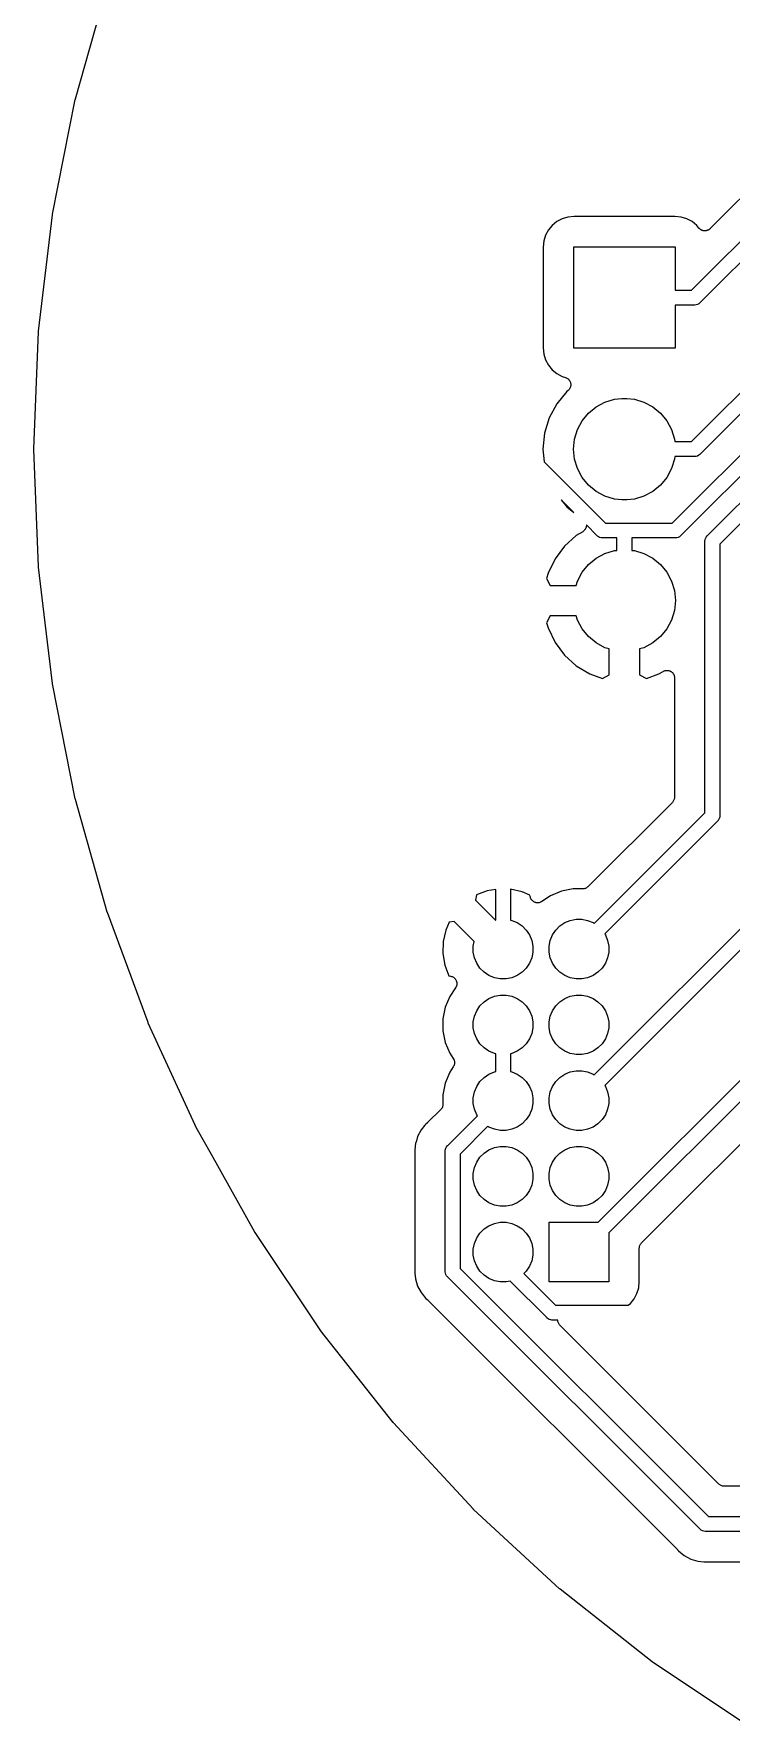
# Model space of a CAD drawing. Extents: x 123.4 to 173.6, y -130.1 to -79.9.
# Drawn here: x 123.37 to 135.05, y -126.43 to -98.04 of the extents above; entities that cross this region are included whole.
import ezdxf

# ---------------------------------------------------------------- set-up
doc = ezdxf.new("R2010")
doc.units = 0
doc.header["$MEASUREMENT"] = 0
doc.layers.add('BLACK', color=7, linetype='CONTINUOUS')

msp = doc.modelspace()

# ---------------------------------------------------------------- linework, layer by layer
at = {"layer": 'BLACK', "linetype": 'CONTINUOUS'}
for p, q in [((124.063, -99.1281), (124.596, -97.2384)), ((123.678, -101.063), (124.061, -99.1378)), ((124.061, -99.1361), (124.062, -99.1321)), ((124.061, -99.1378), (124.061, -99.1361)), ((124.062, -99.1321), (124.063, -99.1281)), ((136.046, -99.9541), (134.696, -101.304)), ((134.384, -102.335), (136.427, -100.291)), ((136.572, -100.5), (134.528, -102.544)), ((134.384, -104.875), (138.343, -100.916)), ((123.445, -103.023), (123.676, -101.073)), ((123.676, -101.072), (123.677, -101.068)), ((123.676, -101.073), (123.676, -101.072)), ((123.677, -101.068), (123.678, -101.063)), ((131.986, -101.326), (131.938, -101.415)), ((132.049, -101.249), (131.986, -101.326)), ((132.126, -101.186), (132.049, -101.249)), ((132.215, -101.138), (132.126, -101.186)), ((132.31, -101.109), (132.215, -101.138)), ((132.416, -101.099), (132.31, -101.109)), ((134.104, -101.099), (132.416, -101.099)), ((134.21, -101.109), (134.104, -101.099)), ((134.305, -101.138), (134.21, -101.109)), ((134.394, -101.186), (134.305, -101.138)), ((134.471, -101.249), (134.394, -101.186)), ((134.508, -101.295), (134.471, -101.249)), ((134.512, -101.299), (134.508, -101.295)), ((134.516, -101.303), (134.512, -101.299)), ((134.521, -101.307), (134.516, -101.303)), ((134.526, -101.312), (134.521, -101.307)), ((134.531, -101.315), (134.526, -101.312)), ((138.487, -101.125), (134.528, -105.084)), ((134.535, -101.319), (134.531, -101.315)), ((134.541, -101.322), (134.535, -101.319)), ((134.546, -101.326), (134.541, -101.322)), ((134.552, -101.328), (134.546, -101.326)), ((134.557, -101.331), (134.552, -101.328)), ((134.563, -101.333), (134.557, -101.331)), ((134.569, -101.335), (134.563, -101.333)), ((134.575, -101.337), (134.569, -101.335)), ((134.581, -101.338), (134.575, -101.337)), ((134.587, -101.339), (134.581, -101.338)), ((134.594, -101.34), (134.587, -101.339)), ((134.599, -101.34), (134.594, -101.34)), ((134.605, -101.341), (134.599, -101.34)), ((134.612, -101.34), (134.605, -101.341)), ((134.618, -101.34), (134.612, -101.34)), ((134.624, -101.339), (134.618, -101.34)), ((134.63, -101.339), (134.624, -101.339)), ((134.636, -101.337), (134.63, -101.339)), ((134.643, -101.336), (134.636, -101.337)), ((134.648, -101.334), (134.643, -101.336)), ((134.654, -101.332), (134.648, -101.334)), ((134.66, -101.329), (134.654, -101.332)), ((134.666, -101.326), (134.66, -101.329)), ((134.671, -101.323), (134.666, -101.326)), ((134.676, -101.321), (134.671, -101.323)), ((134.681, -101.316), (134.676, -101.321)), ((134.686, -101.313), (134.681, -101.316)), ((134.69, -101.309), (134.686, -101.313)), ((134.695, -101.305), (134.69, -101.309)), ((134.696, -101.304), (134.695, -101.305)), ((131.909, -101.51), (131.899, -101.616)), ((131.899, -101.616), (131.899, -103.304)), ((131.938, -101.415), (131.909, -101.51)), ((132.41, -103.31), (132.41, -101.61)), ((132.41, -101.61), (134.11, -101.61)), ((134.11, -101.61), (134.11, -102.335)), ((134.06, -106.24), (138.584, -101.716)), ((138.728, -101.925), (134.205, -106.449)), ((134.11, -102.335), (134.384, -102.335)), ((134.429, -102.585), (134.11, -102.585)), ((134.11, -102.585), (134.11, -103.31)), ((134.435, -102.586), (134.429, -102.585)), ((134.441, -102.585), (134.435, -102.586)), ((134.46, -102.583), (134.441, -102.585)), ((134.441, -102.585), (134.441, -102.585)), ((134.483, -102.576), (134.46, -102.583)), ((134.505, -102.564), (134.483, -102.576)), ((134.524, -102.549), (134.505, -102.564)), ((134.528, -102.544), (134.524, -102.549)), ((134.649, -106.451), (138.584, -102.516)), ((138.728, -102.725), (134.858, -106.596)), ((123.368, -104.995), (123.445, -103.033)), ((123.445, -103.027), (123.445, -103.023)), ((123.445, -103.031), (123.445, -103.027)), ((123.445, -103.033), (123.445, -103.031)), ((131.899, -103.304), (131.909, -103.41)), ((134.11, -103.31), (132.41, -103.31)), ((131.909, -103.41), (131.938, -103.505)), ((131.938, -103.505), (131.986, -103.594)), ((131.986, -103.594), (132.049, -103.671)), ((132.049, -103.671), (132.126, -103.734)), ((132.126, -103.734), (132.215, -103.782)), ((132.215, -103.782), (132.272, -103.799)), ((132.272, -103.799), (132.273, -103.799)), ((132.273, -103.799), (132.273, -103.799)), ((132.273, -103.799), (132.273, -103.799)), ((132.273, -103.799), (132.273, -103.799)), ((132.273, -103.799), (132.285, -103.804)), ((132.285, -103.804), (132.296, -103.809)), ((132.296, -103.809), (132.296, -103.809)), ((132.296, -103.809), (132.296, -103.809)), ((132.296, -103.809), (132.306, -103.816)), ((132.306, -103.816), (132.316, -103.823)), ((132.316, -103.823), (132.316, -103.823)), ((132.316, -103.823), (132.316, -103.823)), ((132.316, -103.823), (132.325, -103.832)), ((132.325, -103.832), (132.333, -103.841)), ((132.333, -103.841), (132.334, -103.841)), ((132.334, -103.841), (132.334, -103.841)), ((132.334, -103.841), (132.34, -103.851)), ((132.34, -103.851), (132.347, -103.861)), ((132.347, -103.861), (132.347, -103.861)), ((132.347, -103.861), (132.347, -103.862)), ((132.347, -103.862), (132.352, -103.873)), ((132.352, -103.873), (132.356, -103.884)), ((132.356, -103.884), (132.356, -103.884)), ((132.356, -103.884), (132.357, -103.885)), ((132.357, -103.885), (132.359, -103.897)), ((132.359, -103.897), (132.361, -103.908)), ((132.295, -104.035), (132.125, -104.242)), ((132.315, -104.019), (132.295, -104.035)), ((132.324, -104.01), (132.315, -104.019)), ((132.332, -104.001), (132.324, -104.01)), ((132.333, -104.001), (132.332, -104.001)), ((132.339, -103.991), (132.333, -104.001)), ((132.333, -104.001), (132.333, -104.001)), ((132.346, -103.981), (132.339, -103.991)), ((132.347, -103.98), (132.346, -103.981)), ((132.346, -103.981), (132.346, -103.981)), ((132.351, -103.969), (132.347, -103.98)), ((132.356, -103.958), (132.351, -103.969)), ((132.359, -103.946), (132.356, -103.958)), ((132.356, -103.958), (132.356, -103.958)), ((132.356, -103.958), (132.356, -103.958)), ((132.361, -103.934), (132.359, -103.946)), ((132.361, -103.908), (132.361, -103.909)), ((132.361, -103.909), (132.361, -103.909)), ((132.361, -103.909), (132.361, -103.921)), ((132.361, -103.921), (132.361, -103.933)), ((132.361, -103.933), (132.361, -103.934)), ((132.361, -103.934), (132.361, -103.934)), ((132.933, -104.211), (133.093, -104.162)), ((133.093, -104.162), (133.218, -104.15)), ((133.218, -104.15), (133.302, -104.15)), ((133.302, -104.15), (133.427, -104.162)), ((133.427, -104.162), (133.587, -104.211)), ((132.125, -104.242), (131.999, -104.478)), ((132.55, -104.525), (132.656, -104.396)), ((132.656, -104.396), (132.785, -104.29)), ((132.785, -104.29), (132.933, -104.211)), ((133.587, -104.211), (133.735, -104.29)), ((133.735, -104.29), (133.864, -104.396)), ((133.864, -104.396), (133.97, -104.525)), ((131.922, -104.734), (131.895, -105)), ((131.999, -104.478), (131.922, -104.734)), ((132.422, -104.833), (132.471, -104.673)), ((132.471, -104.673), (132.55, -104.525)), ((133.97, -104.525), (134.049, -104.673)), ((134.049, -104.673), (134.098, -104.833)), ((123.367, -105.003), (123.368, -104.999)), ((123.368, -105.005), (123.367, -105.003)), ((123.368, -104.999), (123.368, -104.995)), ((123.445, -106.967), (123.368, -105.005)), ((131.895, -105), (131.916, -105.211)), ((132.406, -105), (132.422, -104.833)), ((132.422, -105.167), (132.406, -105)), ((134.098, -104.833), (134.102, -104.875)), ((134.102, -104.875), (134.384, -104.875)), ((131.916, -105.211), (132.944, -106.24)), ((132.471, -105.327), (132.422, -105.167)), ((134.098, -105.167), (134.049, -105.327)), ((134.102, -105.125), (134.098, -105.167)), ((134.429, -105.125), (134.102, -105.125)), ((134.435, -105.126), (134.429, -105.125)), ((134.441, -105.125), (134.435, -105.126)), ((134.46, -105.123), (134.441, -105.125)), ((134.441, -105.125), (134.441, -105.125)), ((134.483, -105.116), (134.46, -105.123)), ((134.505, -105.104), (134.483, -105.116)), ((134.524, -105.089), (134.505, -105.104)), ((134.528, -105.084), (134.524, -105.089)), ((132.55, -105.475), (132.471, -105.327)), ((132.656, -105.604), (132.55, -105.475)), ((133.97, -105.475), (133.864, -105.604)), ((134.049, -105.327), (133.97, -105.475)), ((132.412, -106.061), (132.199, -105.848)), ((132.199, -105.848), (132.295, -105.965)), ((132.785, -105.71), (132.656, -105.604)), ((132.933, -105.789), (132.785, -105.71)), ((133.093, -105.838), (132.933, -105.789)), ((133.218, -105.85), (133.093, -105.838)), ((133.302, -105.85), (133.218, -105.85)), ((133.427, -105.838), (133.302, -105.85)), ((133.587, -105.789), (133.427, -105.838)), ((133.735, -105.71), (133.587, -105.789)), ((133.864, -105.604), (133.735, -105.71)), ((132.295, -105.965), (132.412, -106.061)), ((132.454, -106.448), (132.257, -106.626)), ((132.561, -106.384), (132.454, -106.448)), ((132.568, -106.379), (132.561, -106.384)), ((132.576, -106.374), (132.568, -106.379)), ((132.578, -106.372), (132.576, -106.374)), ((132.58, -106.37), (132.578, -106.372)), ((132.587, -106.363), (132.58, -106.37)), ((132.593, -106.356), (132.587, -106.363)), ((132.595, -106.354), (132.593, -106.356)), ((132.597, -106.351), (132.595, -106.354)), ((132.602, -106.343), (132.597, -106.351)), ((132.607, -106.336), (132.602, -106.343)), ((132.608, -106.333), (132.607, -106.336)), ((132.61, -106.33), (132.608, -106.333)), ((132.613, -106.321), (132.61, -106.33)), ((132.617, -106.313), (132.613, -106.321)), ((132.619, -106.307), (132.617, -106.31)), ((132.617, -106.31), (132.617, -106.313)), ((132.62, -106.298), (132.619, -106.307)), ((132.622, -106.289), (132.62, -106.298)), ((132.8, -106.449), (132.622, -106.271)), ((132.622, -106.271), (132.622, -106.273)), ((132.622, -106.273), (132.622, -106.282)), ((132.622, -106.282), (132.622, -106.286)), ((132.622, -106.286), (132.622, -106.289)), ((132.804, -106.454), (132.8, -106.449)), ((132.944, -106.24), (133.254, -106.24)), ((133.254, -106.24), (133.26, -106.239)), ((133.26, -106.239), (133.266, -106.24)), ((133.266, -106.24), (134.06, -106.24)), ((134.205, -106.449), (134.201, -106.454)), ((134.644, -106.455), (134.649, -106.451)), ((132.257, -106.626), (132.098, -106.839)), ((132.809, -106.457), (132.804, -106.454)), ((132.819, -106.466), (132.809, -106.457)), ((132.809, -106.457), (132.809, -106.457)), ((132.823, -106.469), (132.819, -106.466)), ((132.845, -106.481), (132.823, -106.469)), ((132.868, -106.488), (132.845, -106.481)), ((132.887, -106.49), (132.868, -106.488)), ((132.893, -106.49), (132.887, -106.49)), ((132.887, -106.49), (132.887, -106.49)), ((132.899, -106.49), (132.893, -106.49)), ((133.135, -106.49), (132.899, -106.49)), ((132.933, -106.751), (133.093, -106.702)), ((133.093, -106.702), (133.135, -106.698)), ((133.135, -106.698), (133.135, -106.49)), ((134.106, -106.49), (133.385, -106.49)), ((133.385, -106.49), (133.385, -106.698)), ((133.385, -106.698), (133.427, -106.702)), ((133.427, -106.702), (133.587, -106.751)), ((134.112, -106.49), (134.106, -106.49)), ((134.118, -106.49), (134.112, -106.49)), ((134.137, -106.488), (134.118, -106.49)), ((134.118, -106.49), (134.118, -106.49)), ((134.16, -106.481), (134.137, -106.488)), ((134.182, -106.469), (134.16, -106.481)), ((134.201, -106.454), (134.182, -106.469)), ((134.607, -106.544), (134.608, -106.538)), ((134.608, -106.55), (134.607, -106.544)), ((134.608, -106.538), (134.61, -106.519)), ((134.608, -106.538), (134.608, -106.538)), ((134.608, -111.095), (134.608, -106.55)), ((134.61, -106.519), (134.617, -106.496)), ((134.617, -106.496), (134.628, -106.474)), ((134.628, -106.474), (134.644, -106.455)), ((134.858, -106.596), (134.858, -111.141)), ((123.445, -106.971), (123.445, -106.967)), ((123.445, -106.975), (123.445, -106.971)), ((123.445, -106.977), (123.445, -106.975)), ((123.556, -107.912), (123.445, -106.977)), ((132.098, -106.839), (131.982, -107.082)), ((132.55, -107.065), (132.656, -106.936)), ((132.656, -106.936), (132.785, -106.83)), ((132.785, -106.83), (132.933, -106.751)), ((133.587, -106.751), (133.735, -106.83)), ((133.735, -106.83), (133.864, -106.936)), ((133.864, -106.936), (133.97, -107.065)), ((131.982, -107.082), (131.955, -107.17)), ((131.955, -107.17), (132.016, -107.286)), ((132.016, -107.286), (132.449, -107.286)), ((132.449, -107.286), (132.471, -107.213)), ((132.471, -107.213), (132.55, -107.065)), ((133.97, -107.065), (134.049, -107.213)), ((134.049, -107.213), (134.098, -107.373)), ((134.098, -107.373), (134.114, -107.54)), ((134.114, -107.54), (134.098, -107.707)), ((132.016, -107.794), (131.955, -107.91)), ((132.449, -107.794), (132.016, -107.794)), ((132.471, -107.867), (132.449, -107.794)), ((132.55, -108.015), (132.471, -107.867)), ((134.049, -107.867), (133.97, -108.015)), ((134.098, -107.707), (134.049, -107.867)), ((123.676, -108.927), (123.556, -107.912)), ((131.955, -107.91), (131.982, -107.998)), ((131.982, -107.998), (132.098, -108.241)), ((132.656, -108.144), (132.55, -108.015)), ((132.785, -108.25), (132.656, -108.144)), ((133.864, -108.144), (133.735, -108.25)), ((133.97, -108.015), (133.864, -108.144)), ((132.098, -108.241), (132.257, -108.454)), ((132.933, -108.329), (132.785, -108.25)), ((133.006, -108.351), (132.933, -108.329)), ((133.006, -108.784), (133.006, -108.351)), ((133.587, -108.329), (133.514, -108.351)), ((133.514, -108.351), (133.514, -108.784)), ((133.735, -108.25), (133.587, -108.329)), ((132.257, -108.454), (132.454, -108.632)), ((132.454, -108.632), (132.683, -108.769)), ((133.909, -108.726), (133.917, -108.722)), ((133.917, -108.722), (133.925, -108.718)), ((133.925, -108.718), (133.929, -108.717)), ((133.929, -108.717), (133.932, -108.715)), ((133.932, -108.715), (133.941, -108.713)), ((133.941, -108.713), (133.949, -108.711)), ((133.949, -108.711), (133.953, -108.71)), ((133.953, -108.71), (133.956, -108.71)), ((133.956, -108.71), (133.965, -108.709)), ((133.965, -108.709), (133.974, -108.709)), ((133.974, -108.709), (133.977, -108.709)), ((133.977, -108.709), (133.981, -108.709)), ((133.981, -108.709), (133.99, -108.71)), ((133.99, -108.71), (133.998, -108.711)), ((133.998, -108.711), (134.002, -108.712)), ((134.002, -108.712), (134.005, -108.713)), ((134.005, -108.713), (134.014, -108.716)), ((134.014, -108.716), (134.022, -108.718)), ((134.022, -108.718), (134.025, -108.72)), ((134.025, -108.72), (134.029, -108.721)), ((134.029, -108.721), (134.036, -108.726)), ((123.677, -108.931), (123.676, -108.927)), ((123.677, -108.935), (123.677, -108.931)), ((123.678, -108.937), (123.677, -108.935)), ((124.061, -110.862), (123.678, -108.937)), ((132.683, -108.769), (132.893, -108.843)), ((132.893, -108.843), (133.006, -108.784)), ((133.514, -108.784), (133.627, -108.843)), ((133.627, -108.843), (133.837, -108.769)), ((133.837, -108.769), (133.908, -108.726)), ((133.908, -108.726), (133.909, -108.726)), ((134.036, -108.726), (134.044, -108.73)), ((134.044, -108.73), (134.047, -108.733)), ((134.047, -108.733), (134.05, -108.734)), ((134.05, -108.734), (134.056, -108.74)), ((134.056, -108.74), (134.063, -108.746)), ((134.063, -108.746), (134.065, -108.749)), ((134.065, -108.749), (134.068, -108.751)), ((134.068, -108.751), (134.073, -108.758)), ((134.073, -108.758), (134.079, -108.765)), ((134.079, -108.765), (134.08, -108.768)), ((134.08, -108.768), (134.082, -108.771)), ((134.082, -108.771), (134.086, -108.779)), ((134.086, -108.779), (134.09, -108.787)), ((134.09, -108.787), (134.091, -108.791)), ((134.091, -108.791), (134.093, -108.794)), ((134.093, -108.794), (134.095, -108.802)), ((134.095, -108.802), (134.097, -108.811)), ((134.097, -108.811), (134.098, -108.814)), ((134.098, -108.814), (134.099, -108.818)), ((134.099, -108.818), (134.099, -108.827)), ((134.099, -108.827), (134.1, -108.836)), ((134.1, -108.836), (134.1, -110.832)), ((124.062, -110.866), (124.061, -110.862)), ((124.063, -110.87), (124.062, -110.866)), ((124.063, -110.872), (124.063, -110.87)), ((124.596, -112.762), (124.063, -110.872)), ((134.063, -110.922), (132.648, -112.337)), ((134.07, -110.913), (134.063, -110.922)), ((134.078, -110.904), (134.07, -110.913)), ((134.084, -110.893), (134.078, -110.903)), ((134.078, -110.903), (134.078, -110.903)), ((134.078, -110.903), (134.078, -110.904)), ((134.09, -110.882), (134.084, -110.893)), ((134.094, -110.87), (134.09, -110.881)), ((134.09, -110.881), (134.09, -110.882)), ((134.09, -110.882), (134.09, -110.882)), ((134.097, -110.859), (134.094, -110.87)), ((134.099, -110.846), (134.097, -110.857)), ((134.097, -110.857), (134.097, -110.858)), ((134.097, -110.858), (134.097, -110.859)), ((134.1, -110.834), (134.099, -110.846)), ((134.1, -110.832), (134.1, -110.833)), ((134.1, -110.833), (134.1, -110.833)), ((134.1, -110.833), (134.1, -110.833)), ((134.1, -110.833), (134.1, -110.834)), ((132.753, -112.951), (134.608, -111.095)), ((134.817, -111.24), (132.929, -113.127)), ((134.822, -111.236), (134.817, -111.24)), ((134.829, -111.227), (134.822, -111.236)), ((134.837, -111.217), (134.829, -111.227)), ((134.849, -111.195), (134.837, -111.217)), ((134.856, -111.172), (134.849, -111.195)), ((134.858, -111.153), (134.856, -111.172)), ((134.858, -111.141), (134.859, -111.147)), ((134.859, -111.147), (134.858, -111.153)), ((134.858, -111.153), (134.858, -111.153)), ((132.753, -115.491), (136.719, -111.524)), ((136.928, -111.668), (132.929, -115.667)), ((130.959, -112.405), (130.779, -112.475)), ((131.103, -112.381), (130.959, -112.405)), ((131.103, -112.897), (131.103, -112.381)), ((131.547, -112.421), (131.353, -112.377)), ((131.353, -112.377), (131.353, -112.377)), ((131.353, -112.377), (131.353, -112.897)), ((132.204, -112.413), (132.021, -112.489)), ((132.399, -112.374), (132.204, -112.413)), ((132.558, -112.374), (132.399, -112.374)), ((132.57, -112.373), (132.558, -112.374)), ((132.582, -112.372), (132.57, -112.373)), ((132.583, -112.372), (132.582, -112.372)), ((132.582, -112.372), (132.582, -112.372)), ((132.594, -112.368), (132.583, -112.372)), ((132.605, -112.365), (132.594, -112.368)), ((132.606, -112.365), (132.605, -112.365)), ((132.607, -112.364), (132.606, -112.365)), ((132.617, -112.359), (132.607, -112.364)), ((132.627, -112.354), (132.617, -112.359)), ((132.628, -112.353), (132.627, -112.354)), ((132.638, -112.345), (132.628, -112.353)), ((132.628, -112.353), (132.628, -112.353)), ((132.647, -112.338), (132.638, -112.345)), ((132.648, -112.337), (132.647, -112.338)), ((132.648, -112.337), (132.648, -112.337)), ((132.648, -112.337), (132.648, -112.337)), ((132.648, -112.337), (132.648, -112.337)), ((130.779, -112.475), (130.765, -112.56)), ((130.765, -112.56), (131.102, -112.897)), ((131.677, -112.479), (131.547, -112.421)), ((131.681, -112.5), (131.677, -112.479)), ((131.681, -112.502), (131.681, -112.5)), ((131.681, -112.503), (131.681, -112.502)), ((131.684, -112.514), (131.681, -112.503)), ((131.687, -112.524), (131.684, -112.514)), ((131.688, -112.525), (131.687, -112.524)), ((131.688, -112.527), (131.688, -112.525)), ((131.693, -112.537), (131.688, -112.527)), ((131.698, -112.546), (131.693, -112.537)), ((131.699, -112.548), (131.698, -112.546)), ((131.7, -112.549), (131.699, -112.548)), ((131.707, -112.557), (131.7, -112.549)), ((131.713, -112.566), (131.707, -112.557)), ((131.714, -112.567), (131.713, -112.566)), ((131.716, -112.568), (131.714, -112.567)), ((131.724, -112.575), (131.716, -112.568)), ((131.732, -112.582), (131.724, -112.575)), ((131.733, -112.583), (131.732, -112.582)), ((131.735, -112.584), (131.733, -112.583)), ((131.744, -112.589), (131.735, -112.584)), ((131.753, -112.595), (131.744, -112.589)), ((131.755, -112.595), (131.753, -112.595)), ((131.756, -112.596), (131.755, -112.595)), ((131.766, -112.599), (131.756, -112.596)), ((131.777, -112.603), (131.766, -112.599)), ((131.778, -112.603), (131.777, -112.603)), ((131.78, -112.604), (131.778, -112.603)), ((131.791, -112.605), (131.78, -112.604)), ((131.801, -112.606), (131.791, -112.605)), ((131.803, -112.606), (131.801, -112.606)), ((131.805, -112.606), (131.803, -112.606)), ((131.815, -112.605), (131.805, -112.606)), ((131.826, -112.605), (131.815, -112.605)), ((131.828, -112.604), (131.826, -112.605)), ((131.829, -112.604), (131.828, -112.604)), ((131.84, -112.601), (131.829, -112.604)), ((131.85, -112.599), (131.84, -112.601)), ((131.851, -112.598), (131.85, -112.599)), ((131.853, -112.597), (131.851, -112.598)), ((131.863, -112.592), (131.853, -112.597)), ((131.872, -112.588), (131.863, -112.592)), ((131.874, -112.587), (131.872, -112.588)), ((131.875, -112.586), (131.874, -112.587)), ((131.877, -112.585), (131.875, -112.586)), ((132.021, -112.489), (131.877, -112.585)), ((132.821, -117.962), (138.091, -112.693)), ((124.598, -112.765), (124.596, -112.762)), ((124.599, -112.769), (124.598, -112.765)), ((124.599, -112.771), (124.599, -112.769)), ((125.279, -114.613), (124.599, -112.771)), ((130.325, -112.933), (130.267, -113.063)), ((130.406, -112.919), (130.325, -112.933)), ((130.743, -113.256), (130.406, -112.919)), ((131.102, -112.897), (131.103, -112.897)), ((131.353, -112.897), (131.374, -112.901)), ((131.374, -112.901), (131.465, -112.939)), ((131.465, -112.939), (131.547, -112.994)), ((132.179, -112.994), (132.261, -112.939)), ((132.261, -112.939), (132.352, -112.901)), ((132.352, -112.901), (132.449, -112.882)), ((132.449, -112.882), (132.547, -112.882)), ((132.547, -112.882), (132.644, -112.901)), ((132.644, -112.901), (132.735, -112.939)), ((132.735, -112.939), (132.753, -112.951)), ((138.3, -112.837), (132.998, -118.139)), ((130.223, -113.257), (130.218, -113.455)), ((130.267, -113.063), (130.223, -113.257)), ((130.728, -113.333), (130.743, -113.256)), ((131.547, -112.994), (131.616, -113.063)), ((131.616, -113.063), (131.671, -113.145)), ((131.671, -113.145), (131.709, -113.236)), ((131.709, -113.236), (131.728, -113.333)), ((131.998, -113.333), (132.017, -113.236)), ((132.017, -113.236), (132.055, -113.145)), ((132.055, -113.145), (132.11, -113.063)), ((132.11, -113.063), (132.179, -112.994)), ((132.929, -113.127), (132.941, -113.145)), ((132.941, -113.145), (132.979, -113.236)), ((132.979, -113.236), (132.998, -113.333)), ((133.917, -117.938), (138.637, -113.218)), ((130.218, -113.455), (130.251, -113.651)), ((130.728, -113.431), (130.728, -113.333)), ((130.747, -113.528), (130.728, -113.431)), ((130.785, -113.619), (130.747, -113.528)), ((131.709, -113.528), (131.671, -113.619)), ((131.728, -113.431), (131.709, -113.528)), ((131.728, -113.333), (131.728, -113.431)), ((131.998, -113.431), (131.998, -113.333)), ((132.017, -113.528), (131.998, -113.431)), ((132.055, -113.619), (132.017, -113.528)), ((132.979, -113.528), (132.941, -113.619)), ((132.998, -113.431), (132.979, -113.528)), ((132.998, -113.333), (132.998, -113.431)), ((130.251, -113.651), (130.321, -113.831)), ((130.321, -113.831), (130.346, -113.835)), ((130.84, -113.701), (130.785, -113.619)), ((130.909, -113.77), (130.84, -113.701)), ((130.991, -113.825), (130.909, -113.77)), ((131.082, -113.863), (130.991, -113.825)), ((131.465, -113.825), (131.374, -113.863)), ((131.547, -113.77), (131.465, -113.825)), ((131.616, -113.701), (131.547, -113.77)), ((131.671, -113.619), (131.616, -113.701)), ((132.11, -113.701), (132.055, -113.619)), ((132.179, -113.77), (132.11, -113.701)), ((132.261, -113.825), (132.179, -113.77)), ((132.352, -113.863), (132.261, -113.825)), ((132.735, -113.825), (132.644, -113.863)), ((132.817, -113.77), (132.735, -113.825)), ((132.886, -113.701), (132.817, -113.77)), ((132.941, -113.619), (132.886, -113.701)), ((130.431, -114.031), (130.335, -114.175)), ((130.346, -113.835), (130.348, -113.835)), ((130.348, -113.835), (130.349, -113.836)), ((130.349, -113.836), (130.351, -113.836)), ((130.351, -113.836), (130.361, -113.839)), ((130.361, -113.839), (130.372, -113.842)), ((130.372, -113.842), (130.373, -113.843)), ((130.373, -113.843), (130.375, -113.843)), ((130.375, -113.843), (130.384, -113.848)), ((130.384, -113.848), (130.394, -113.853)), ((130.394, -113.853), (130.395, -113.854)), ((130.395, -113.854), (130.397, -113.855)), ((130.397, -113.855), (130.405, -113.862)), ((130.405, -113.862), (130.413, -113.868)), ((130.413, -113.868), (130.414, -113.87)), ((130.414, -113.87), (130.416, -113.871)), ((130.416, -113.871), (130.422, -113.879)), ((130.422, -113.879), (130.429, -113.887)), ((130.429, -113.887), (130.43, -113.889)), ((130.43, -113.889), (130.431, -113.89)), ((130.431, -113.89), (130.436, -113.899)), ((130.432, -114.029), (130.431, -114.031)), ((130.433, -114.028), (130.432, -114.029)), ((130.438, -114.018), (130.433, -114.028)), ((130.436, -113.899), (130.441, -113.909)), ((130.443, -114.009), (130.438, -114.018)), ((130.441, -113.909), (130.442, -113.91)), ((130.442, -113.91), (130.443, -113.912)), ((130.443, -113.912), (130.446, -113.922)), ((130.444, -114.005), (130.443, -114.007)), ((130.443, -114.007), (130.443, -114.009)), ((130.447, -113.995), (130.444, -114.005)), ((130.446, -113.922), (130.449, -113.932)), ((130.45, -113.985), (130.447, -113.995)), ((130.449, -113.932), (130.449, -113.934)), ((130.449, -113.934), (130.45, -113.936)), ((130.45, -113.936), (130.451, -113.946)), ((130.451, -113.971), (130.45, -113.982)), ((130.45, -113.982), (130.45, -113.983)), ((130.45, -113.983), (130.45, -113.985)), ((130.451, -113.946), (130.452, -113.957)), ((130.452, -113.96), (130.451, -113.971)), ((130.452, -113.957), (130.452, -113.959)), ((130.452, -113.959), (130.452, -113.96)), ((131.179, -113.882), (131.082, -113.863)), ((131.277, -113.882), (131.179, -113.882)), ((131.374, -113.863), (131.277, -113.882)), ((132.449, -113.882), (132.352, -113.863)), ((132.547, -113.882), (132.449, -113.882)), ((132.644, -113.863), (132.547, -113.882)), ((130.259, -114.358), (130.22, -114.553)), ((130.335, -114.175), (130.259, -114.358)), ((130.785, -114.415), (130.84, -114.333)), ((130.84, -114.333), (130.909, -114.264)), ((130.909, -114.264), (130.991, -114.209)), ((130.991, -114.209), (131.082, -114.171)), ((131.082, -114.171), (131.179, -114.152)), ((131.179, -114.152), (131.277, -114.152)), ((131.277, -114.152), (131.374, -114.171)), ((131.374, -114.171), (131.465, -114.209)), ((131.465, -114.209), (131.547, -114.264)), ((131.547, -114.264), (131.616, -114.333)), ((131.616, -114.333), (131.671, -114.415)), ((132.055, -114.415), (132.11, -114.333)), ((132.11, -114.333), (132.179, -114.264)), ((132.179, -114.264), (132.261, -114.209)), ((132.261, -114.209), (132.352, -114.171)), ((132.352, -114.171), (132.449, -114.152)), ((132.449, -114.152), (132.547, -114.152)), ((132.547, -114.152), (132.644, -114.171)), ((132.644, -114.171), (132.735, -114.209)), ((132.735, -114.209), (132.817, -114.264)), ((132.817, -114.264), (132.886, -114.333)), ((132.886, -114.333), (132.941, -114.415)), ((125.281, -114.617), (125.279, -114.613)), ((125.282, -114.621), (125.281, -114.617)), ((125.283, -114.622), (125.282, -114.621)), ((126.105, -116.405), (125.283, -114.622)), ((130.22, -114.553), (130.22, -114.751)), ((130.728, -114.603), (130.747, -114.506)), ((130.728, -114.701), (130.728, -114.603)), ((130.747, -114.506), (130.785, -114.415)), ((131.671, -114.415), (131.709, -114.506)), ((131.709, -114.506), (131.728, -114.603)), ((131.728, -114.603), (131.728, -114.701)), ((131.998, -114.603), (132.017, -114.506)), ((131.998, -114.701), (131.998, -114.603)), ((132.017, -114.506), (132.055, -114.415)), ((132.941, -114.415), (132.979, -114.506)), ((132.979, -114.506), (132.998, -114.603)), ((132.998, -114.603), (132.998, -114.701)), ((130.22, -114.751), (130.259, -114.946)), ((130.259, -114.946), (130.335, -115.129)), ((130.747, -114.798), (130.728, -114.701)), ((130.785, -114.889), (130.747, -114.798)), ((130.84, -114.971), (130.785, -114.889)), ((131.671, -114.889), (131.616, -114.971)), ((131.709, -114.798), (131.671, -114.889)), ((131.728, -114.701), (131.709, -114.798)), ((132.017, -114.798), (131.998, -114.701)), ((132.055, -114.889), (132.017, -114.798)), ((132.11, -114.971), (132.055, -114.889)), ((132.941, -114.889), (132.886, -114.971)), ((132.979, -114.798), (132.941, -114.889)), ((132.998, -114.701), (132.979, -114.798)), ((130.335, -115.129), (130.393, -115.216)), ((130.393, -115.216), (130.393, -115.217)), ((130.393, -115.217), (130.393, -115.217)), ((130.393, -115.217), (130.393, -115.217)), ((130.393, -115.217), (130.394, -115.218)), ((130.394, -115.218), (130.399, -115.229)), ((130.399, -115.229), (130.405, -115.239)), ((130.405, -115.239), (130.405, -115.239)), ((130.405, -115.239), (130.405, -115.24)), ((130.405, -115.24), (130.409, -115.251)), ((130.409, -115.251), (130.412, -115.263)), ((130.909, -115.04), (130.84, -114.971)), ((130.991, -115.095), (130.909, -115.04)), ((131.082, -115.133), (130.991, -115.095)), ((131.103, -115.137), (131.082, -115.133)), ((131.103, -115.437), (131.103, -115.137)), ((131.374, -115.133), (131.353, -115.137)), ((131.353, -115.137), (131.353, -115.437)), ((131.465, -115.095), (131.374, -115.133)), ((131.547, -115.04), (131.465, -115.095)), ((131.616, -114.971), (131.547, -115.04)), ((132.179, -115.04), (132.11, -114.971)), ((132.261, -115.095), (132.179, -115.04)), ((132.352, -115.133), (132.261, -115.095)), ((132.449, -115.152), (132.352, -115.133)), ((132.547, -115.152), (132.449, -115.152)), ((132.644, -115.133), (132.547, -115.152)), ((132.735, -115.095), (132.644, -115.133)), ((132.817, -115.04), (132.735, -115.095)), ((132.886, -114.971), (132.817, -115.04)), ((130.335, -115.445), (130.259, -115.628)), ((130.393, -115.358), (130.335, -115.445)), ((130.398, -115.347), (130.393, -115.358)), ((130.404, -115.337), (130.398, -115.347)), ((130.405, -115.336), (130.404, -115.336)), ((130.404, -115.336), (130.404, -115.337)), ((130.408, -115.324), (130.405, -115.336)), ((130.412, -115.313), (130.408, -115.324)), ((130.412, -115.263), (130.412, -115.263)), ((130.412, -115.263), (130.412, -115.264)), ((130.412, -115.264), (130.413, -115.276)), ((130.413, -115.3), (130.412, -115.312)), ((130.412, -115.312), (130.412, -115.313)), ((130.412, -115.313), (130.412, -115.313)), ((130.413, -115.276), (130.414, -115.287)), ((130.414, -115.288), (130.413, -115.3)), ((130.414, -115.287), (130.414, -115.288)), ((130.414, -115.288), (130.414, -115.288)), ((130.84, -115.603), (130.909, -115.534)), ((130.909, -115.534), (130.991, -115.479)), ((130.991, -115.479), (131.082, -115.441)), ((131.082, -115.441), (131.103, -115.437)), ((131.353, -115.437), (131.374, -115.441)), ((131.374, -115.441), (131.465, -115.479)), ((131.465, -115.479), (131.547, -115.534)), ((131.547, -115.534), (131.616, -115.603)), ((132.11, -115.603), (132.179, -115.534)), ((132.179, -115.534), (132.261, -115.479)), ((132.261, -115.479), (132.352, -115.441)), ((132.352, -115.441), (132.449, -115.422)), ((132.449, -115.422), (132.547, -115.422)), ((132.547, -115.422), (132.644, -115.441)), ((132.644, -115.441), (132.735, -115.479)), ((132.735, -115.479), (132.753, -115.491)), ((130.259, -115.628), (130.22, -115.823)), ((130.728, -115.873), (130.747, -115.776)), ((130.747, -115.776), (130.785, -115.685)), ((130.785, -115.685), (130.84, -115.603)), ((131.616, -115.603), (131.671, -115.685)), ((131.671, -115.685), (131.709, -115.776)), ((131.709, -115.776), (131.728, -115.873)), ((131.998, -115.873), (132.017, -115.776)), ((132.017, -115.776), (132.055, -115.685)), ((132.055, -115.685), (132.11, -115.603)), ((132.929, -115.667), (132.941, -115.685)), ((132.941, -115.685), (132.979, -115.776)), ((132.979, -115.776), (132.998, -115.873)), ((130.183, -116.072), (129.963, -116.292)), ((130.19, -116.063), (130.183, -116.072)), ((130.198, -116.054), (130.19, -116.063)), ((130.199, -116.053), (130.198, -116.053)), ((130.198, -116.053), (130.198, -116.054)), ((130.204, -116.043), (130.199, -116.053)), ((130.21, -116.032), (130.204, -116.043)), ((130.214, -116.02), (130.21, -116.031)), ((130.21, -116.031), (130.21, -116.032)), ((130.21, -116.032), (130.21, -116.032)), ((130.217, -116.009), (130.214, -116.02)), ((130.219, -115.996), (130.217, -116.007)), ((130.217, -116.007), (130.217, -116.008)), ((130.217, -116.008), (130.217, -116.009)), ((130.22, -115.984), (130.219, -115.996)), ((130.22, -115.823), (130.22, -115.982)), ((130.22, -115.982), (130.22, -115.983)), ((130.22, -115.983), (130.22, -115.983)), ((130.22, -115.983), (130.22, -115.983)), ((130.22, -115.983), (130.22, -115.984)), ((130.728, -115.971), (130.728, -115.873)), ((130.747, -116.068), (130.728, -115.971)), ((130.785, -116.159), (130.747, -116.068)), ((131.709, -116.068), (131.671, -116.159)), ((131.728, -115.971), (131.709, -116.068)), ((131.728, -115.873), (131.728, -115.971)), ((131.998, -115.971), (131.998, -115.873)), ((132.017, -116.068), (131.998, -115.971)), ((132.055, -116.159), (132.017, -116.068)), ((132.979, -116.068), (132.941, -116.159)), ((132.998, -115.971), (132.979, -116.068)), ((132.998, -115.873), (132.998, -115.971)), ((129.918, -116.336), (129.855, -116.413)), ((129.934, -116.316), (129.918, -116.336)), ((129.918, -116.336), (129.918, -116.336)), ((129.953, -116.3), (129.934, -116.316)), ((129.957, -116.297), (129.953, -116.3)), ((129.961, -116.293), (129.957, -116.297)), ((129.963, -116.292), (129.961, -116.293)), ((130.3, -116.673), (130.797, -116.177)), ((130.973, -116.353), (130.509, -116.818)), ((130.797, -116.177), (130.785, -116.159)), ((130.991, -116.365), (130.973, -116.353)), ((131.082, -116.403), (130.991, -116.365)), ((131.465, -116.365), (131.374, -116.403)), ((131.547, -116.31), (131.465, -116.365)), ((131.616, -116.241), (131.547, -116.31)), ((131.671, -116.159), (131.616, -116.241)), ((132.11, -116.241), (132.055, -116.159)), ((132.179, -116.31), (132.11, -116.241)), ((132.261, -116.365), (132.179, -116.31)), ((132.352, -116.403), (132.261, -116.365)), ((132.735, -116.365), (132.644, -116.403)), ((132.817, -116.31), (132.735, -116.365)), ((132.886, -116.241), (132.817, -116.31)), ((132.941, -116.159), (132.886, -116.241)), ((126.107, -116.409), (126.105, -116.405)), ((126.108, -116.413), (126.107, -116.409)), ((126.109, -116.414), (126.108, -116.413)), ((126.341, -116.828), (126.109, -116.414)), ((129.76, -116.642), (129.756, -116.683)), ((129.775, -116.594), (129.76, -116.642)), ((129.796, -116.523), (129.775, -116.594)), ((129.775, -116.594), (129.775, -116.594)), ((129.855, -116.413), (129.796, -116.523)), ((130.295, -116.677), (130.3, -116.673)), ((131.179, -116.422), (131.082, -116.403)), ((131.277, -116.422), (131.179, -116.422)), ((131.374, -116.403), (131.277, -116.422)), ((132.449, -116.422), (132.352, -116.403)), ((132.547, -116.422), (132.449, -116.422)), ((132.644, -116.403), (132.547, -116.422)), ((127.068, -118.127), (126.341, -116.828)), ((129.756, -116.683), (129.748, -116.766)), ((129.748, -116.766), (129.75, -116.791)), ((129.75, -116.791), (129.75, -116.793)), ((129.75, -116.793), (129.75, -116.798)), ((129.75, -116.798), (129.751, -116.803)), ((129.751, -116.803), (129.751, -118.751)), ((130.258, -116.766), (130.259, -116.755)), ((130.259, -116.772), (130.258, -116.766)), ((130.259, -116.755), (130.261, -116.742)), ((130.259, -118.782), (130.259, -116.772)), ((130.261, -116.742), (130.262, -116.736)), ((130.262, -116.736), (130.268, -116.718)), ((130.268, -116.718), (130.279, -116.696)), ((130.279, -116.696), (130.291, -116.682)), ((130.291, -116.682), (130.295, -116.677)), ((130.291, -116.682), (130.291, -116.682)), ((130.509, -116.818), (130.509, -118.736)), ((130.747, -117.046), (130.785, -116.955)), ((130.785, -116.955), (130.84, -116.873)), ((130.84, -116.873), (130.909, -116.804)), ((130.909, -116.804), (130.991, -116.749)), ((130.991, -116.749), (131.082, -116.711)), ((131.082, -116.711), (131.179, -116.692)), ((131.179, -116.692), (131.277, -116.692)), ((131.277, -116.692), (131.374, -116.711)), ((131.374, -116.711), (131.465, -116.749)), ((131.465, -116.749), (131.547, -116.804)), ((131.547, -116.804), (131.616, -116.873)), ((131.616, -116.873), (131.671, -116.955)), ((131.671, -116.955), (131.709, -117.046)), ((132.017, -117.046), (132.055, -116.955)), ((132.055, -116.955), (132.11, -116.873)), ((132.11, -116.873), (132.179, -116.804)), ((132.179, -116.804), (132.261, -116.749)), ((132.261, -116.749), (132.352, -116.711)), ((132.352, -116.711), (132.449, -116.692)), ((132.449, -116.692), (132.547, -116.692)), ((132.547, -116.692), (132.644, -116.711)), ((132.644, -116.711), (132.735, -116.749)), ((132.735, -116.749), (132.817, -116.804)), ((132.817, -116.804), (132.886, -116.873)), ((132.886, -116.873), (132.941, -116.955)), ((132.941, -116.955), (132.979, -117.046)), ((130.728, -117.143), (130.747, -117.046)), ((130.728, -117.241), (130.728, -117.143)), ((130.747, -117.338), (130.728, -117.241)), ((131.709, -117.046), (131.728, -117.143)), ((131.728, -117.241), (131.709, -117.338)), ((131.728, -117.143), (131.728, -117.241)), ((131.998, -117.143), (132.017, -117.046)), ((131.998, -117.241), (131.998, -117.143)), ((132.017, -117.338), (131.998, -117.241)), ((132.979, -117.046), (132.998, -117.143)), ((132.998, -117.241), (132.979, -117.338)), ((132.998, -117.143), (132.998, -117.241)), ((130.785, -117.429), (130.747, -117.338)), ((130.84, -117.511), (130.785, -117.429)), ((130.909, -117.58), (130.84, -117.511)), ((131.616, -117.511), (131.547, -117.58)), ((131.671, -117.429), (131.616, -117.511)), ((131.709, -117.338), (131.671, -117.429)), ((132.055, -117.429), (132.017, -117.338)), ((132.11, -117.511), (132.055, -117.429)), ((132.179, -117.58), (132.11, -117.511)), ((132.886, -117.511), (132.817, -117.58)), ((132.941, -117.429), (132.886, -117.511)), ((132.979, -117.338), (132.941, -117.429)), ((130.991, -117.635), (130.909, -117.58)), ((131.082, -117.673), (130.991, -117.635)), ((131.179, -117.692), (131.082, -117.673)), ((131.277, -117.692), (131.179, -117.692)), ((131.374, -117.673), (131.277, -117.692)), ((131.465, -117.635), (131.374, -117.673)), ((131.547, -117.58), (131.465, -117.635)), ((132.261, -117.635), (132.179, -117.58)), ((132.352, -117.673), (132.261, -117.635)), ((132.449, -117.692), (132.352, -117.673)), ((132.547, -117.692), (132.449, -117.692)), ((132.644, -117.673), (132.547, -117.692)), ((132.735, -117.635), (132.644, -117.673)), ((132.817, -117.58), (132.735, -117.635)), ((130.84, -118.143), (130.909, -118.074)), ((130.909, -118.074), (130.991, -118.019)), ((130.991, -118.019), (131.082, -117.981)), ((131.082, -117.981), (131.179, -117.962)), ((131.179, -117.962), (131.277, -117.962)), ((131.277, -117.962), (131.374, -117.981)), ((131.374, -117.981), (131.465, -118.019)), ((131.465, -118.019), (131.547, -118.074)), ((131.547, -118.074), (131.616, -118.143)), ((131.998, -118.962), (131.998, -117.962)), ((131.998, -117.962), (132.821, -117.962)), ((133.546, -118.309), (133.917, -117.938)), ((127.071, -118.131), (127.068, -118.127)), ((127.073, -118.134), (127.071, -118.131)), ((127.074, -118.136), (127.073, -118.134)), ((128.164, -119.768), (127.074, -118.136)), ((130.728, -118.413), (130.747, -118.316)), ((130.747, -118.316), (130.785, -118.225)), ((130.785, -118.225), (130.84, -118.143)), ((131.616, -118.143), (131.671, -118.225)), ((131.671, -118.225), (131.709, -118.316)), ((131.709, -118.316), (131.728, -118.413)), ((132.998, -118.139), (132.998, -118.962)), ((133.51, -118.385), (133.512, -118.374)), ((133.512, -118.372), (133.515, -118.361)), ((133.512, -118.373), (133.512, -118.372)), ((133.512, -118.374), (133.512, -118.373)), ((133.515, -118.361), (133.519, -118.35)), ((133.519, -118.349), (133.525, -118.338)), ((133.519, -118.35), (133.519, -118.349)), ((133.519, -118.349), (133.519, -118.349)), ((133.525, -118.338), (133.531, -118.328)), ((133.531, -118.327), (133.539, -118.318)), ((133.531, -118.328), (133.531, -118.327)), ((133.531, -118.328), (133.531, -118.328)), ((133.539, -118.318), (133.546, -118.309)), ((130.728, -118.511), (130.728, -118.413)), ((130.747, -118.608), (130.728, -118.511)), ((130.785, -118.699), (130.747, -118.608)), ((131.709, -118.608), (131.671, -118.699)), ((131.728, -118.511), (131.709, -118.608)), ((131.728, -118.413), (131.728, -118.511)), ((133.509, -118.397), (133.51, -118.385)), ((133.509, -118.398), (133.509, -118.397)), ((133.509, -118.399), (133.509, -118.398)), ((133.509, -118.398), (133.509, -118.398)), ((133.509, -118.398), (133.509, -118.398)), ((133.509, -118.956), (133.509, -118.399)), ((129.75, -118.763), (129.748, -118.788)), ((129.748, -118.788), (129.75, -118.813)), ((129.751, -118.752), (129.75, -118.758)), ((129.75, -118.758), (129.75, -118.763)), ((129.75, -118.813), (129.75, -118.813)), ((129.75, -118.813), (129.76, -118.912)), ((129.751, -118.751), (129.751, -118.752)), ((129.76, -118.912), (129.796, -119.031)), ((130.258, -118.788), (130.259, -118.782)), ((130.259, -118.794), (130.258, -118.788)), ((130.261, -118.813), (130.259, -118.794)), ((130.259, -118.794), (130.259, -118.794)), ((130.268, -118.836), (130.261, -118.813)), ((130.279, -118.858), (130.268, -118.836)), ((130.295, -118.877), (130.279, -118.858)), ((130.3, -118.881), (130.295, -118.877)), ((134.523, -123.104), (130.3, -118.881)), ((130.509, -118.736), (134.668, -122.895)), ((130.84, -118.781), (130.785, -118.699)), ((130.909, -118.85), (130.84, -118.781)), ((130.991, -118.905), (130.909, -118.85)), ((131.082, -118.943), (130.991, -118.905)), ((131.179, -118.962), (131.082, -118.943)), ((131.616, -118.781), (131.575, -118.822)), ((131.575, -118.822), (132.104, -119.352)), ((131.671, -118.699), (131.616, -118.781)), ((129.796, -119.031), (129.855, -119.141)), ((129.855, -119.141), (129.87, -119.16)), ((129.87, -119.16), (129.87, -119.16)), ((129.87, -119.16), (129.934, -119.238)), ((131.277, -118.962), (131.179, -118.962)), ((131.347, -118.948), (131.277, -118.962)), ((131.96, -119.561), (131.347, -118.948)), ((132.998, -118.962), (131.998, -118.962)), ((133.422, -119.246), (133.47, -119.157)), ((133.47, -119.157), (133.499, -119.062)), ((133.499, -119.062), (133.509, -118.956)), ((129.934, -119.238), (129.953, -119.254)), ((129.953, -119.254), (129.955, -119.255)), ((129.955, -119.255), (129.959, -119.259)), ((129.959, -119.259), (129.963, -119.262)), ((129.963, -119.262), (134.142, -123.441)), ((132.104, -119.352), (133.324, -119.352)), ((133.324, -119.352), (133.359, -119.323)), ((133.359, -119.323), (133.422, -119.246)), ((128.167, -119.772), (128.164, -119.768)), ((128.169, -119.775), (128.167, -119.772)), ((128.17, -119.777), (128.169, -119.775)), ((129.386, -121.318), (128.17, -119.777)), ((131.964, -119.565), (131.96, -119.561)), ((131.968, -119.569), (131.964, -119.565)), ((131.983, -119.581), (131.968, -119.569)), ((131.968, -119.569), (131.968, -119.569)), ((132, -119.59), (131.983, -119.581)), ((132.004, -119.593), (132, -119.59)), ((132.028, -119.6), (132.004, -119.593)), ((132.046, -119.602), (132.028, -119.6)), ((132.052, -119.602), (132.046, -119.602)), ((132.046, -119.602), (132.046, -119.602)), ((132.059, -119.602), (132.052, -119.602)), ((132.144, -119.602), (132.059, -119.602)), ((132.145, -119.611), (132.144, -119.602)), ((132.146, -119.623), (132.145, -119.611)), ((132.146, -119.624), (132.146, -119.623)), ((132.149, -119.635), (132.146, -119.624)), ((132.146, -119.624), (132.146, -119.624)), ((132.153, -119.647), (132.149, -119.635)), ((132.153, -119.648), (132.153, -119.647)), ((132.153, -119.647), (132.153, -119.647)), ((132.159, -119.658), (132.153, -119.648)), ((132.164, -119.669), (132.159, -119.658)), ((132.165, -119.67), (132.164, -119.669)), ((132.164, -119.669), (132.164, -119.669)), ((132.172, -119.679), (132.165, -119.67)), ((132.18, -119.689), (132.172, -119.679)), ((132.181, -119.69), (132.18, -119.689)), ((132.18, -119.689), (132.18, -119.689)), ((132.18, -119.689), (132.18, -119.689)), ((132.18, -119.689), (132.18, -119.689)), ((134.841, -122.35), (132.181, -119.69)), ((129.389, -121.321), (129.386, -121.318)), ((129.391, -121.325), (129.389, -121.321)), ((129.392, -121.326), (129.391, -121.325)), ((130.725, -122.768), (129.392, -121.326)), ((134.85, -122.357), (134.841, -122.35)), ((134.859, -122.365), (134.85, -122.357)), ((134.86, -122.365), (134.859, -122.365)), ((134.86, -122.366), (134.86, -122.365)), ((134.87, -122.371), (134.86, -122.366)), ((134.881, -122.377), (134.87, -122.371)), ((134.882, -122.377), (134.881, -122.377)), ((134.881, -122.377), (134.881, -122.377)), ((134.893, -122.381), (134.882, -122.377)), ((134.904, -122.384), (134.893, -122.381)), ((134.905, -122.384), (134.904, -122.384)), ((134.906, -122.385), (134.905, -122.384)), ((134.917, -122.386), (134.906, -122.385)), ((134.929, -122.387), (134.917, -122.386)), ((134.93, -122.387), (134.929, -122.387)), ((134.931, -122.387), (134.93, -122.387)), ((134.93, -122.387), (134.93, -122.387)), ((134.93, -122.387), (134.93, -122.387)), ((144.853, -122.387), (134.931, -122.387)), ((130.728, -122.771), (130.725, -122.768)), ((130.731, -122.774), (130.728, -122.771)), ((130.732, -122.775), (130.731, -122.774)), ((132.174, -124.108), (130.732, -122.775)), ((134.668, -122.895), (144.884, -122.895)), ((134.527, -123.109), (134.523, -123.104)), ((134.532, -123.113), (134.527, -123.109)), ((134.544, -123.122), (134.532, -123.113)), ((134.532, -123.113), (134.532, -123.113)), ((134.546, -123.125), (134.544, -123.122)), ((134.568, -123.136), (134.546, -123.125)), ((134.591, -123.143), (134.568, -123.136)), ((134.61, -123.145), (134.591, -123.143)), ((134.616, -123.146), (134.61, -123.145)), ((134.61, -123.145), (134.61, -123.145)), ((134.622, -123.145), (134.616, -123.146)), ((144.839, -123.145), (134.622, -123.145)), ((134.142, -123.441), (134.143, -123.443)), ((134.143, -123.443), (134.147, -123.447)), ((134.147, -123.447), (134.15, -123.451)), ((134.15, -123.451), (134.166, -123.47)), ((134.166, -123.47), (134.263, -123.549)), ((134.263, -123.549), (134.373, -123.608)), ((134.373, -123.608), (134.492, -123.644)), ((134.492, -123.644), (134.591, -123.654)), ((134.591, -123.654), (134.591, -123.654)), ((134.591, -123.654), (134.616, -123.656)), ((134.616, -123.656), (134.641, -123.654)), ((134.641, -123.654), (134.643, -123.654)), ((134.643, -123.654), (134.648, -123.654)), ((134.648, -123.654), (134.653, -123.653)), ((134.653, -123.653), (142.331, -123.653)), ((132.177, -124.11), (132.174, -124.108)), ((132.18, -124.113), (132.177, -124.11)), ((132.182, -124.114), (132.18, -124.113)), ((133.723, -125.33), (132.182, -124.114)), ((133.727, -125.332), (133.723, -125.33)), ((133.73, -125.335), (133.727, -125.332)), ((133.732, -125.336), (133.73, -125.335)), ((135.364, -126.426), (133.732, -125.336))]:
    msp.add_line(p, q, dxfattribs=at)

doc.saveas('drawing.dxf')
